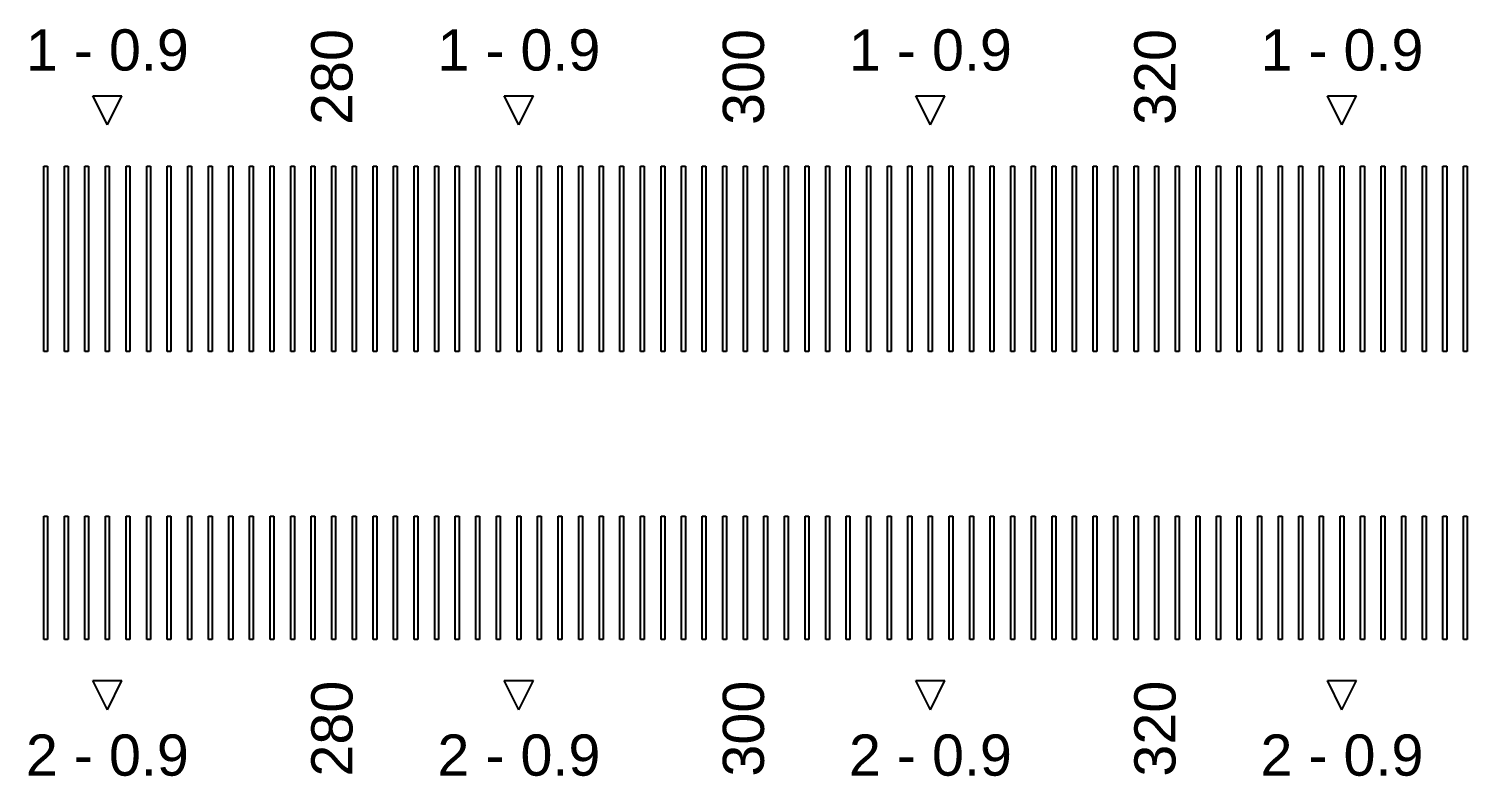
# Model space of a CAD drawing. Extents: x -24493 to 76507, y 84496 to 185496.
# Drawn here: x 27388.1 to 27737.7, y 155325.2 to 155506.7 of the extents above; entities that cross this region are included whole.
import ezdxf

# ---------------------------------------------------------------- set-up
doc = ezdxf.new("R2010")
doc.units = 13
doc.layers.add('CL - Label-1', color=120, linetype='Continuous')
doc.layers.add('CL - Label-2', color=132, linetype='Continuous')
doc.layers.add('CL - Sub-Micro', color=7, linetype='Continuous', true_color=0x47d1ff)
doc.styles.get("Standard").update_dxf_attribs({"font": 'arial.ttf'})

msp = doc.modelspace()

# ---------------------------------------------------------------- linework, layer by layer
at = {"layer": 'CL - Label-2'}
for p, q in [((27407.24, 155483.36), (27403.7, 155490.46)), ((27403.7, 155490.46), (27410.77, 155490.46)), ((27407.24, 155483.36), (27410.77, 155490.46)), ((27507.24, 155483.36), (27503.7, 155490.46)), ((27503.7, 155490.46), (27510.77, 155490.46)), ((27507.24, 155483.36), (27510.77, 155490.46)), ((27607.24, 155483.36), (27603.7, 155490.46)), ((27603.7, 155490.46), (27610.77, 155490.46)), ((27607.24, 155483.36), (27610.77, 155490.46)), ((27707.24, 155483.36), (27703.7, 155490.46)), ((27703.7, 155490.46), (27710.77, 155490.46)), ((27707.24, 155483.36), (27710.77, 155490.46)), ((27407.24, 155341.29), (27403.7, 155348.39)), ((27403.7, 155348.39), (27410.77, 155348.39)), ((27407.24, 155341.29), (27410.77, 155348.39)), ((27507.24, 155341.29), (27503.7, 155348.39)), ((27503.7, 155348.39), (27510.77, 155348.39)), ((27507.24, 155341.29), (27510.77, 155348.39)), ((27607.24, 155341.29), (27603.7, 155348.39)), ((27603.7, 155348.39), (27610.77, 155348.39)), ((27607.24, 155341.29), (27610.77, 155348.39)), ((27707.24, 155341.29), (27703.7, 155348.39)), ((27703.7, 155348.39), (27710.77, 155348.39)), ((27707.24, 155341.29), (27710.77, 155348.39))]:
    msp.add_line(p, q, dxfattribs=at)
at = {"layer": 'CL - Sub-Micro'}
for p, q in [((27391.79, 155473.36), (27392.69, 155473.36)), ((27391.79, 155428.36), (27391.79, 155473.36)), ((27392.69, 155473.36), (27392.69, 155428.36)), ((27396.79, 155473.36), (27397.69, 155473.36)), ((27396.79, 155428.36), (27396.79, 155473.36)), ((27397.69, 155473.36), (27397.69, 155428.36)), ((27401.79, 155473.36), (27402.69, 155473.36)), ((27401.79, 155428.36), (27401.79, 155473.36)), ((27402.69, 155473.36), (27402.69, 155428.36)), ((27406.79, 155473.36), (27407.69, 155473.36)), ((27406.79, 155428.36), (27406.79, 155473.36)), ((27407.69, 155473.36), (27407.69, 155428.36)), ((27411.79, 155473.36), (27412.69, 155473.36)), ((27411.79, 155428.36), (27411.79, 155473.36)), ((27412.69, 155473.36), (27412.69, 155428.36)), ((27416.79, 155473.36), (27417.69, 155473.36)), ((27416.79, 155428.36), (27416.79, 155473.36)), ((27417.69, 155473.36), (27417.69, 155428.36)), ((27421.79, 155473.36), (27422.69, 155473.36)), ((27421.79, 155428.36), (27421.79, 155473.36)), ((27422.69, 155473.36), (27422.69, 155428.36)), ((27426.79, 155473.36), (27427.69, 155473.36)), ((27426.79, 155428.36), (27426.79, 155473.36)), ((27427.69, 155473.36), (27427.69, 155428.36)), ((27431.79, 155473.36), (27432.69, 155473.36)), ((27431.79, 155428.36), (27431.79, 155473.36)), ((27432.69, 155473.36), (27432.69, 155428.36)), ((27436.79, 155473.36), (27437.69, 155473.36)), ((27436.79, 155428.36), (27436.79, 155473.36)), ((27437.69, 155473.36), (27437.69, 155428.36)), ((27441.79, 155473.36), (27442.69, 155473.36)), ((27441.79, 155428.36), (27441.79, 155473.36)), ((27442.69, 155473.36), (27442.69, 155428.36)), ((27446.79, 155473.36), (27447.69, 155473.36)), ((27446.79, 155428.36), (27446.79, 155473.36)), ((27447.69, 155473.36), (27447.69, 155428.36)), ((27451.79, 155473.36), (27452.69, 155473.36)), ((27451.79, 155428.36), (27451.79, 155473.36)), ((27452.69, 155473.36), (27452.69, 155428.36)), ((27456.79, 155473.36), (27457.69, 155473.36)), ((27456.79, 155428.36), (27456.79, 155473.36)), ((27457.69, 155473.36), (27457.69, 155428.36)), ((27461.79, 155473.36), (27462.69, 155473.36)), ((27461.79, 155428.36), (27461.79, 155473.36)), ((27462.69, 155473.36), (27462.69, 155428.36)), ((27466.79, 155473.36), (27467.69, 155473.36)), ((27466.79, 155428.36), (27466.79, 155473.36)), ((27467.69, 155473.36), (27467.69, 155428.36)), ((27471.79, 155473.36), (27472.69, 155473.36)), ((27471.79, 155428.36), (27471.79, 155473.36)), ((27472.69, 155473.36), (27472.69, 155428.36)), ((27476.79, 155473.36), (27477.69, 155473.36)), ((27476.79, 155428.36), (27476.79, 155473.36)), ((27477.69, 155473.36), (27477.69, 155428.36)), ((27481.79, 155473.36), (27482.69, 155473.36)), ((27481.79, 155428.36), (27481.79, 155473.36)), ((27482.69, 155473.36), (27482.69, 155428.36)), ((27486.79, 155473.36), (27487.69, 155473.36)), ((27486.79, 155428.36), (27486.79, 155473.36)), ((27487.69, 155473.36), (27487.69, 155428.36)), ((27491.79, 155473.36), (27492.69, 155473.36)), ((27491.79, 155428.36), (27491.79, 155473.36)), ((27492.69, 155473.36), (27492.69, 155428.36)), ((27496.79, 155473.36), (27497.69, 155473.36)), ((27496.79, 155428.36), (27496.79, 155473.36)), ((27497.69, 155473.36), (27497.69, 155428.36)), ((27501.79, 155473.36), (27502.69, 155473.36)), ((27501.79, 155428.36), (27501.79, 155473.36)), ((27502.69, 155473.36), (27502.69, 155428.36)), ((27506.79, 155473.36), (27507.69, 155473.36)), ((27506.79, 155428.36), (27506.79, 155473.36)), ((27507.69, 155473.36), (27507.69, 155428.36)), ((27511.79, 155473.36), (27512.69, 155473.36)), ((27511.79, 155428.36), (27511.79, 155473.36)), ((27512.69, 155473.36), (27512.69, 155428.36)), ((27516.79, 155473.36), (27517.69, 155473.36)), ((27516.79, 155428.36), (27516.79, 155473.36)), ((27517.69, 155473.36), (27517.69, 155428.36)), ((27521.79, 155473.36), (27522.69, 155473.36)), ((27521.79, 155428.36), (27521.79, 155473.36)), ((27522.69, 155473.36), (27522.69, 155428.36)), ((27526.79, 155473.36), (27527.69, 155473.36)), ((27526.79, 155428.36), (27526.79, 155473.36)), ((27527.69, 155473.36), (27527.69, 155428.36)), ((27531.79, 155473.36), (27532.69, 155473.36)), ((27531.79, 155428.36), (27531.79, 155473.36)), ((27532.69, 155473.36), (27532.69, 155428.36)), ((27536.79, 155473.36), (27537.69, 155473.36)), ((27536.79, 155428.36), (27536.79, 155473.36)), ((27537.69, 155473.36), (27537.69, 155428.36)), ((27541.79, 155473.36), (27542.69, 155473.36)), ((27541.79, 155428.36), (27541.79, 155473.36)), ((27542.69, 155473.36), (27542.69, 155428.36)), ((27546.79, 155473.36), (27547.69, 155473.36)), ((27546.79, 155428.36), (27546.79, 155473.36)), ((27547.69, 155473.36), (27547.69, 155428.36)), ((27551.79, 155473.36), (27552.69, 155473.36)), ((27551.79, 155428.36), (27551.79, 155473.36)), ((27552.69, 155473.36), (27552.69, 155428.36)), ((27556.79, 155473.36), (27557.69, 155473.36)), ((27556.79, 155428.36), (27556.79, 155473.36)), ((27557.69, 155473.36), (27557.69, 155428.36)), ((27561.79, 155473.36), (27562.69, 155473.36)), ((27561.79, 155428.36), (27561.79, 155473.36)), ((27562.69, 155473.36), (27562.69, 155428.36)), ((27566.79, 155473.36), (27567.69, 155473.36)), ((27566.79, 155428.36), (27566.79, 155473.36)), ((27567.69, 155473.36), (27567.69, 155428.36)), ((27571.79, 155473.36), (27572.69, 155473.36)), ((27571.79, 155428.36), (27571.79, 155473.36)), ((27572.69, 155473.36), (27572.69, 155428.36)), ((27576.79, 155473.36), (27577.69, 155473.36)), ((27576.79, 155428.36), (27576.79, 155473.36)), ((27577.69, 155473.36), (27577.69, 155428.36)), ((27581.79, 155473.36), (27582.69, 155473.36)), ((27581.79, 155428.36), (27581.79, 155473.36)), ((27582.69, 155473.36), (27582.69, 155428.36)), ((27586.79, 155473.36), (27587.69, 155473.36)), ((27586.79, 155428.36), (27586.79, 155473.36)), ((27587.69, 155473.36), (27587.69, 155428.36)), ((27591.79, 155473.36), (27592.69, 155473.36)), ((27591.79, 155428.36), (27591.79, 155473.36)), ((27592.69, 155473.36), (27592.69, 155428.36)), ((27596.79, 155473.36), (27597.69, 155473.36)), ((27596.79, 155428.36), (27596.79, 155473.36)), ((27597.69, 155473.36), (27597.69, 155428.36)), ((27601.79, 155473.36), (27602.69, 155473.36)), ((27601.79, 155428.36), (27601.79, 155473.36)), ((27602.69, 155473.36), (27602.69, 155428.36)), ((27606.79, 155473.36), (27607.69, 155473.36)), ((27606.79, 155428.36), (27606.79, 155473.36)), ((27607.69, 155473.36), (27607.69, 155428.36)), ((27611.79, 155473.36), (27612.69, 155473.36)), ((27611.79, 155428.36), (27611.79, 155473.36)), ((27612.69, 155473.36), (27612.69, 155428.36)), ((27616.79, 155473.36), (27617.69, 155473.36)), ((27616.79, 155428.36), (27616.79, 155473.36)), ((27617.69, 155473.36), (27617.69, 155428.36)), ((27621.79, 155473.36), (27622.69, 155473.36)), ((27621.79, 155428.36), (27621.79, 155473.36)), ((27622.69, 155473.36), (27622.69, 155428.36)), ((27626.79, 155473.36), (27627.69, 155473.36)), ((27626.79, 155428.36), (27626.79, 155473.36)), ((27627.69, 155473.36), (27627.69, 155428.36)), ((27631.79, 155473.36), (27632.69, 155473.36)), ((27631.79, 155428.36), (27631.79, 155473.36)), ((27632.69, 155473.36), (27632.69, 155428.36)), ((27636.79, 155473.36), (27637.69, 155473.36)), ((27636.79, 155428.36), (27636.79, 155473.36)), ((27637.69, 155473.36), (27637.69, 155428.36)), ((27641.79, 155473.36), (27642.69, 155473.36)), ((27641.79, 155428.36), (27641.79, 155473.36)), ((27642.69, 155473.36), (27642.69, 155428.36)), ((27646.79, 155473.36), (27647.69, 155473.36)), ((27646.79, 155428.36), (27646.79, 155473.36)), ((27647.69, 155473.36), (27647.69, 155428.36)), ((27651.79, 155473.36), (27652.69, 155473.36)), ((27651.79, 155428.36), (27651.79, 155473.36)), ((27652.69, 155473.36), (27652.69, 155428.36)), ((27656.79, 155473.36), (27657.69, 155473.36)), ((27656.79, 155428.36), (27656.79, 155473.36)), ((27657.69, 155473.36), (27657.69, 155428.36)), ((27661.79, 155473.36), (27662.69, 155473.36)), ((27661.79, 155428.36), (27661.79, 155473.36)), ((27662.69, 155473.36), (27662.69, 155428.36)), ((27666.79, 155473.36), (27667.69, 155473.36)), ((27666.79, 155428.36), (27666.79, 155473.36)), ((27667.69, 155473.36), (27667.69, 155428.36)), ((27671.79, 155473.36), (27672.69, 155473.36)), ((27671.79, 155428.36), (27671.79, 155473.36)), ((27672.69, 155473.36), (27672.69, 155428.36)), ((27676.79, 155473.36), (27677.69, 155473.36)), ((27676.79, 155428.36), (27676.79, 155473.36)), ((27677.69, 155473.36), (27677.69, 155428.36)), ((27681.79, 155473.36), (27682.69, 155473.36)), ((27681.79, 155428.36), (27681.79, 155473.36)), ((27682.69, 155473.36), (27682.69, 155428.36)), ((27686.79, 155473.36), (27687.69, 155473.36)), ((27686.79, 155428.36), (27686.79, 155473.36)), ((27687.69, 155473.36), (27687.69, 155428.36)), ((27691.79, 155473.36), (27692.69, 155473.36)), ((27691.79, 155428.36), (27691.79, 155473.36)), ((27692.69, 155473.36), (27692.69, 155428.36)), ((27696.79, 155473.36), (27697.69, 155473.36)), ((27696.79, 155428.36), (27696.79, 155473.36)), ((27697.69, 155473.36), (27697.69, 155428.36)), ((27701.79, 155473.36), (27702.69, 155473.36)), ((27701.79, 155428.36), (27701.79, 155473.36)), ((27702.69, 155473.36), (27702.69, 155428.36)), ((27706.79, 155473.36), (27707.69, 155473.36)), ((27706.79, 155428.36), (27706.79, 155473.36)), ((27707.69, 155473.36), (27707.69, 155428.36)), ((27711.79, 155473.36), (27712.69, 155473.36)), ((27711.79, 155428.36), (27711.79, 155473.36)), ((27712.69, 155473.36), (27712.69, 155428.36)), ((27716.79, 155473.36), (27717.69, 155473.36)), ((27716.79, 155428.36), (27716.79, 155473.36)), ((27717.69, 155473.36), (27717.69, 155428.36)), ((27721.79, 155473.36), (27722.69, 155473.36)), ((27721.79, 155428.36), (27721.79, 155473.36)), ((27722.69, 155473.36), (27722.69, 155428.36)), ((27726.79, 155473.36), (27727.69, 155473.36)), ((27726.79, 155428.36), (27726.79, 155473.36)), ((27727.69, 155473.36), (27727.69, 155428.36)), ((27731.79, 155473.36), (27732.69, 155473.36)), ((27731.79, 155428.36), (27731.79, 155473.36)), ((27732.69, 155473.36), (27732.69, 155428.36)), ((27736.79, 155473.36), (27737.69, 155473.36)), ((27736.79, 155428.36), (27736.79, 155473.36)), ((27737.69, 155473.36), (27737.69, 155428.36)), ((27392.69, 155428.36), (27391.79, 155428.36)), ((27397.69, 155428.36), (27396.79, 155428.36)), ((27402.69, 155428.36), (27401.79, 155428.36)), ((27407.69, 155428.36), (27406.79, 155428.36)), ((27412.69, 155428.36), (27411.79, 155428.36)), ((27417.69, 155428.36), (27416.79, 155428.36)), ((27422.69, 155428.36), (27421.79, 155428.36)), ((27427.69, 155428.36), (27426.79, 155428.36)), ((27432.69, 155428.36), (27431.79, 155428.36)), ((27437.69, 155428.36), (27436.79, 155428.36)), ((27442.69, 155428.36), (27441.79, 155428.36)), ((27447.69, 155428.36), (27446.79, 155428.36)), ((27452.69, 155428.36), (27451.79, 155428.36)), ((27457.69, 155428.36), (27456.79, 155428.36)), ((27462.69, 155428.36), (27461.79, 155428.36)), ((27467.69, 155428.36), (27466.79, 155428.36)), ((27472.69, 155428.36), (27471.79, 155428.36)), ((27477.69, 155428.36), (27476.79, 155428.36)), ((27482.69, 155428.36), (27481.79, 155428.36)), ((27487.69, 155428.36), (27486.79, 155428.36)), ((27492.69, 155428.36), (27491.79, 155428.36)), ((27497.69, 155428.36), (27496.79, 155428.36)), ((27502.69, 155428.36), (27501.79, 155428.36)), ((27507.69, 155428.36), (27506.79, 155428.36)), ((27512.69, 155428.36), (27511.79, 155428.36)), ((27517.69, 155428.36), (27516.79, 155428.36)), ((27522.69, 155428.36), (27521.79, 155428.36)), ((27527.69, 155428.36), (27526.79, 155428.36)), ((27532.69, 155428.36), (27531.79, 155428.36)), ((27537.69, 155428.36), (27536.79, 155428.36)), ((27542.69, 155428.36), (27541.79, 155428.36)), ((27547.69, 155428.36), (27546.79, 155428.36)), ((27552.69, 155428.36), (27551.79, 155428.36)), ((27557.69, 155428.36), (27556.79, 155428.36)), ((27562.69, 155428.36), (27561.79, 155428.36)), ((27567.69, 155428.36), (27566.79, 155428.36)), ((27572.69, 155428.36), (27571.79, 155428.36)), ((27577.69, 155428.36), (27576.79, 155428.36)), ((27582.69, 155428.36), (27581.79, 155428.36)), ((27587.69, 155428.36), (27586.79, 155428.36)), ((27592.69, 155428.36), (27591.79, 155428.36)), ((27597.69, 155428.36), (27596.79, 155428.36)), ((27602.69, 155428.36), (27601.79, 155428.36)), ((27607.69, 155428.36), (27606.79, 155428.36)), ((27612.69, 155428.36), (27611.79, 155428.36)), ((27617.69, 155428.36), (27616.79, 155428.36)), ((27622.69, 155428.36), (27621.79, 155428.36)), ((27627.69, 155428.36), (27626.79, 155428.36)), ((27632.69, 155428.36), (27631.79, 155428.36)), ((27637.69, 155428.36), (27636.79, 155428.36)), ((27642.69, 155428.36), (27641.79, 155428.36)), ((27647.69, 155428.36), (27646.79, 155428.36)), ((27652.69, 155428.36), (27651.79, 155428.36)), ((27657.69, 155428.36), (27656.79, 155428.36)), ((27662.69, 155428.36), (27661.79, 155428.36)), ((27667.69, 155428.36), (27666.79, 155428.36)), ((27672.69, 155428.36), (27671.79, 155428.36)), ((27677.69, 155428.36), (27676.79, 155428.36)), ((27682.69, 155428.36), (27681.79, 155428.36)), ((27687.69, 155428.36), (27686.79, 155428.36)), ((27692.69, 155428.36), (27691.79, 155428.36)), ((27697.69, 155428.36), (27696.79, 155428.36)), ((27702.69, 155428.36), (27701.79, 155428.36)), ((27707.69, 155428.36), (27706.79, 155428.36)), ((27712.69, 155428.36), (27711.79, 155428.36)), ((27717.69, 155428.36), (27716.79, 155428.36)), ((27722.69, 155428.36), (27721.79, 155428.36)), ((27727.69, 155428.36), (27726.79, 155428.36)), ((27732.69, 155428.36), (27731.79, 155428.36)), ((27737.69, 155428.36), (27736.79, 155428.36)), ((27391.79, 155388.36), (27392.69, 155388.36)), ((27391.79, 155358.36), (27391.79, 155388.36)), ((27392.69, 155388.36), (27392.69, 155358.36)), ((27396.79, 155388.36), (27397.69, 155388.36)), ((27396.79, 155358.36), (27396.79, 155388.36)), ((27397.69, 155388.36), (27397.69, 155358.36)), ((27401.79, 155388.36), (27402.69, 155388.36)), ((27401.79, 155358.36), (27401.79, 155388.36)), ((27402.69, 155388.36), (27402.69, 155358.36)), ((27406.79, 155388.36), (27407.69, 155388.36)), ((27406.79, 155358.36), (27406.79, 155388.36)), ((27407.69, 155388.36), (27407.69, 155358.36)), ((27411.79, 155388.36), (27412.69, 155388.36)), ((27411.79, 155358.36), (27411.79, 155388.36)), ((27412.69, 155388.36), (27412.69, 155358.36)), ((27416.79, 155388.36), (27417.69, 155388.36)), ((27416.79, 155358.36), (27416.79, 155388.36)), ((27417.69, 155388.36), (27417.69, 155358.36)), ((27421.79, 155388.36), (27422.69, 155388.36)), ((27421.79, 155358.36), (27421.79, 155388.36)), ((27422.69, 155388.36), (27422.69, 155358.36)), ((27426.79, 155388.36), (27427.69, 155388.36)), ((27426.79, 155358.36), (27426.79, 155388.36)), ((27427.69, 155388.36), (27427.69, 155358.36)), ((27431.79, 155388.36), (27432.69, 155388.36)), ((27431.79, 155358.36), (27431.79, 155388.36)), ((27432.69, 155388.36), (27432.69, 155358.36)), ((27436.79, 155388.36), (27437.69, 155388.36)), ((27436.79, 155358.36), (27436.79, 155388.36)), ((27437.69, 155388.36), (27437.69, 155358.36)), ((27441.79, 155388.36), (27442.69, 155388.36)), ((27441.79, 155358.36), (27441.79, 155388.36)), ((27442.69, 155388.36), (27442.69, 155358.36)), ((27446.79, 155388.36), (27447.69, 155388.36)), ((27446.79, 155358.36), (27446.79, 155388.36)), ((27447.69, 155388.36), (27447.69, 155358.36)), ((27451.79, 155388.36), (27452.69, 155388.36)), ((27451.79, 155358.36), (27451.79, 155388.36)), ((27452.69, 155388.36), (27452.69, 155358.36)), ((27456.79, 155388.36), (27457.69, 155388.36)), ((27456.79, 155358.36), (27456.79, 155388.36)), ((27457.69, 155388.36), (27457.69, 155358.36)), ((27461.79, 155388.36), (27462.69, 155388.36)), ((27461.79, 155358.36), (27461.79, 155388.36)), ((27462.69, 155388.36), (27462.69, 155358.36)), ((27466.79, 155388.36), (27467.69, 155388.36)), ((27466.79, 155358.36), (27466.79, 155388.36)), ((27467.69, 155388.36), (27467.69, 155358.36)), ((27471.79, 155388.36), (27472.69, 155388.36)), ((27471.79, 155358.36), (27471.79, 155388.36)), ((27472.69, 155388.36), (27472.69, 155358.36)), ((27476.79, 155388.36), (27477.69, 155388.36)), ((27476.79, 155358.36), (27476.79, 155388.36)), ((27477.69, 155388.36), (27477.69, 155358.36)), ((27481.79, 155388.36), (27482.69, 155388.36)), ((27481.79, 155358.36), (27481.79, 155388.36)), ((27482.69, 155388.36), (27482.69, 155358.36)), ((27486.79, 155388.36), (27487.69, 155388.36)), ((27486.79, 155358.36), (27486.79, 155388.36)), ((27487.69, 155388.36), (27487.69, 155358.36)), ((27491.79, 155388.36), (27492.69, 155388.36)), ((27491.79, 155358.36), (27491.79, 155388.36)), ((27492.69, 155388.36), (27492.69, 155358.36)), ((27496.79, 155388.36), (27497.69, 155388.36)), ((27496.79, 155358.36), (27496.79, 155388.36)), ((27497.69, 155388.36), (27497.69, 155358.36)), ((27501.79, 155388.36), (27502.69, 155388.36)), ((27501.79, 155358.36), (27501.79, 155388.36)), ((27502.69, 155388.36), (27502.69, 155358.36)), ((27506.79, 155388.36), (27507.69, 155388.36)), ((27506.79, 155358.36), (27506.79, 155388.36)), ((27507.69, 155388.36), (27507.69, 155358.36)), ((27511.79, 155388.36), (27512.69, 155388.36)), ((27511.79, 155358.36), (27511.79, 155388.36)), ((27512.69, 155388.36), (27512.69, 155358.36)), ((27516.79, 155388.36), (27517.69, 155388.36)), ((27516.79, 155358.36), (27516.79, 155388.36)), ((27517.69, 155388.36), (27517.69, 155358.36)), ((27521.79, 155388.36), (27522.69, 155388.36)), ((27521.79, 155358.36), (27521.79, 155388.36)), ((27522.69, 155388.36), (27522.69, 155358.36)), ((27526.79, 155388.36), (27527.69, 155388.36)), ((27526.79, 155358.36), (27526.79, 155388.36)), ((27527.69, 155388.36), (27527.69, 155358.36)), ((27531.79, 155388.36), (27532.69, 155388.36)), ((27531.79, 155358.36), (27531.79, 155388.36)), ((27532.69, 155388.36), (27532.69, 155358.36)), ((27536.79, 155388.36), (27537.69, 155388.36)), ((27536.79, 155358.36), (27536.79, 155388.36)), ((27537.69, 155388.36), (27537.69, 155358.36)), ((27541.79, 155388.36), (27542.69, 155388.36)), ((27541.79, 155358.36), (27541.79, 155388.36)), ((27542.69, 155388.36), (27542.69, 155358.36)), ((27546.79, 155388.36), (27547.69, 155388.36)), ((27546.79, 155358.36), (27546.79, 155388.36)), ((27547.69, 155388.36), (27547.69, 155358.36)), ((27551.79, 155388.36), (27552.69, 155388.36)), ((27551.79, 155358.36), (27551.79, 155388.36)), ((27552.69, 155388.36), (27552.69, 155358.36)), ((27556.79, 155388.36), (27557.69, 155388.36)), ((27556.79, 155358.36), (27556.79, 155388.36)), ((27557.69, 155388.36), (27557.69, 155358.36)), ((27561.79, 155388.36), (27562.69, 155388.36)), ((27561.79, 155358.36), (27561.79, 155388.36)), ((27562.69, 155388.36), (27562.69, 155358.36)), ((27566.79, 155388.36), (27567.69, 155388.36)), ((27566.79, 155358.36), (27566.79, 155388.36)), ((27567.69, 155388.36), (27567.69, 155358.36)), ((27571.79, 155388.36), (27572.69, 155388.36)), ((27571.79, 155358.36), (27571.79, 155388.36)), ((27572.69, 155388.36), (27572.69, 155358.36)), ((27576.79, 155388.36), (27577.69, 155388.36)), ((27576.79, 155358.36), (27576.79, 155388.36)), ((27577.69, 155388.36), (27577.69, 155358.36)), ((27581.79, 155388.36), (27582.69, 155388.36)), ((27581.79, 155358.36), (27581.79, 155388.36)), ((27582.69, 155388.36), (27582.69, 155358.36)), ((27586.79, 155388.36), (27587.69, 155388.36)), ((27586.79, 155358.36), (27586.79, 155388.36)), ((27587.69, 155388.36), (27587.69, 155358.36)), ((27591.79, 155388.36), (27592.69, 155388.36)), ((27591.79, 155358.36), (27591.79, 155388.36)), ((27592.69, 155388.36), (27592.69, 155358.36)), ((27596.79, 155388.36), (27597.69, 155388.36)), ((27596.79, 155358.36), (27596.79, 155388.36)), ((27597.69, 155388.36), (27597.69, 155358.36)), ((27601.79, 155388.36), (27602.69, 155388.36)), ((27601.79, 155358.36), (27601.79, 155388.36)), ((27602.69, 155388.36), (27602.69, 155358.36)), ((27606.79, 155388.36), (27607.69, 155388.36)), ((27606.79, 155358.36), (27606.79, 155388.36)), ((27607.69, 155388.36), (27607.69, 155358.36)), ((27611.79, 155388.36), (27612.69, 155388.36)), ((27611.79, 155358.36), (27611.79, 155388.36)), ((27612.69, 155388.36), (27612.69, 155358.36)), ((27616.79, 155388.36), (27617.69, 155388.36)), ((27616.79, 155358.36), (27616.79, 155388.36)), ((27617.69, 155388.36), (27617.69, 155358.36)), ((27621.79, 155388.36), (27622.69, 155388.36)), ((27621.79, 155358.36), (27621.79, 155388.36)), ((27622.69, 155388.36), (27622.69, 155358.36)), ((27626.79, 155388.36), (27627.69, 155388.36)), ((27626.79, 155358.36), (27626.79, 155388.36)), ((27627.69, 155388.36), (27627.69, 155358.36)), ((27631.79, 155388.36), (27632.69, 155388.36)), ((27631.79, 155358.36), (27631.79, 155388.36)), ((27632.69, 155388.36), (27632.69, 155358.36)), ((27636.79, 155388.36), (27637.69, 155388.36)), ((27636.79, 155358.36), (27636.79, 155388.36)), ((27637.69, 155388.36), (27637.69, 155358.36)), ((27641.79, 155388.36), (27642.69, 155388.36)), ((27641.79, 155358.36), (27641.79, 155388.36)), ((27642.69, 155388.36), (27642.69, 155358.36)), ((27646.79, 155388.36), (27647.69, 155388.36)), ((27646.79, 155358.36), (27646.79, 155388.36)), ((27647.69, 155388.36), (27647.69, 155358.36)), ((27651.79, 155388.36), (27652.69, 155388.36)), ((27651.79, 155358.36), (27651.79, 155388.36)), ((27652.69, 155388.36), (27652.69, 155358.36)), ((27656.79, 155388.36), (27657.69, 155388.36)), ((27656.79, 155358.36), (27656.79, 155388.36)), ((27657.69, 155388.36), (27657.69, 155358.36)), ((27661.79, 155388.36), (27662.69, 155388.36)), ((27661.79, 155358.36), (27661.79, 155388.36)), ((27662.69, 155388.36), (27662.69, 155358.36)), ((27666.79, 155388.36), (27667.69, 155388.36)), ((27666.79, 155358.36), (27666.79, 155388.36)), ((27667.69, 155388.36), (27667.69, 155358.36)), ((27671.79, 155388.36), (27672.69, 155388.36)), ((27671.79, 155358.36), (27671.79, 155388.36)), ((27672.69, 155388.36), (27672.69, 155358.36)), ((27676.79, 155388.36), (27677.69, 155388.36)), ((27676.79, 155358.36), (27676.79, 155388.36)), ((27677.69, 155388.36), (27677.69, 155358.36)), ((27681.79, 155388.36), (27682.69, 155388.36)), ((27681.79, 155358.36), (27681.79, 155388.36)), ((27682.69, 155388.36), (27682.69, 155358.36)), ((27686.79, 155388.36), (27687.69, 155388.36)), ((27686.79, 155358.36), (27686.79, 155388.36)), ((27687.69, 155388.36), (27687.69, 155358.36)), ((27691.79, 155388.36), (27692.69, 155388.36)), ((27691.79, 155358.36), (27691.79, 155388.36)), ((27692.69, 155388.36), (27692.69, 155358.36)), ((27696.79, 155388.36), (27697.69, 155388.36)), ((27696.79, 155358.36), (27696.79, 155388.36)), ((27697.69, 155388.36), (27697.69, 155358.36)), ((27701.79, 155388.36), (27702.69, 155388.36)), ((27701.79, 155358.36), (27701.79, 155388.36)), ((27702.69, 155388.36), (27702.69, 155358.36)), ((27706.79, 155388.36), (27707.69, 155388.36)), ((27706.79, 155358.36), (27706.79, 155388.36)), ((27707.69, 155388.36), (27707.69, 155358.36)), ((27711.79, 155388.36), (27712.69, 155388.36)), ((27711.79, 155358.36), (27711.79, 155388.36)), ((27712.69, 155388.36), (27712.69, 155358.36)), ((27716.79, 155388.36), (27717.69, 155388.36)), ((27716.79, 155358.36), (27716.79, 155388.36)), ((27717.69, 155388.36), (27717.69, 155358.36)), ((27721.79, 155388.36), (27722.69, 155388.36)), ((27721.79, 155358.36), (27721.79, 155388.36)), ((27722.69, 155388.36), (27722.69, 155358.36)), ((27726.79, 155388.36), (27727.69, 155388.36)), ((27726.79, 155358.36), (27726.79, 155388.36)), ((27727.69, 155388.36), (27727.69, 155358.36)), ((27731.79, 155388.36), (27732.69, 155388.36)), ((27731.79, 155358.36), (27731.79, 155388.36)), ((27732.69, 155388.36), (27732.69, 155358.36)), ((27736.79, 155388.36), (27737.69, 155388.36)), ((27736.79, 155358.36), (27736.79, 155388.36)), ((27737.69, 155388.36), (27737.69, 155358.36)), ((27392.69, 155358.36), (27391.79, 155358.36)), ((27397.69, 155358.36), (27396.79, 155358.36)), ((27402.69, 155358.36), (27401.79, 155358.36)), ((27407.69, 155358.36), (27406.79, 155358.36)), ((27412.69, 155358.36), (27411.79, 155358.36)), ((27417.69, 155358.36), (27416.79, 155358.36)), ((27422.69, 155358.36), (27421.79, 155358.36)), ((27427.69, 155358.36), (27426.79, 155358.36)), ((27432.69, 155358.36), (27431.79, 155358.36)), ((27437.69, 155358.36), (27436.79, 155358.36)), ((27442.69, 155358.36), (27441.79, 155358.36)), ((27447.69, 155358.36), (27446.79, 155358.36)), ((27452.69, 155358.36), (27451.79, 155358.36)), ((27457.69, 155358.36), (27456.79, 155358.36)), ((27462.69, 155358.36), (27461.79, 155358.36)), ((27467.69, 155358.36), (27466.79, 155358.36)), ((27472.69, 155358.36), (27471.79, 155358.36)), ((27477.69, 155358.36), (27476.79, 155358.36)), ((27482.69, 155358.36), (27481.79, 155358.36)), ((27487.69, 155358.36), (27486.79, 155358.36)), ((27492.69, 155358.36), (27491.79, 155358.36)), ((27497.69, 155358.36), (27496.79, 155358.36)), ((27502.69, 155358.36), (27501.79, 155358.36)), ((27507.69, 155358.36), (27506.79, 155358.36)), ((27512.69, 155358.36), (27511.79, 155358.36)), ((27517.69, 155358.36), (27516.79, 155358.36)), ((27522.69, 155358.36), (27521.79, 155358.36)), ((27527.69, 155358.36), (27526.79, 155358.36)), ((27532.69, 155358.36), (27531.79, 155358.36)), ((27537.69, 155358.36), (27536.79, 155358.36)), ((27542.69, 155358.36), (27541.79, 155358.36)), ((27547.69, 155358.36), (27546.79, 155358.36)), ((27552.69, 155358.36), (27551.79, 155358.36)), ((27557.69, 155358.36), (27556.79, 155358.36)), ((27562.69, 155358.36), (27561.79, 155358.36)), ((27567.69, 155358.36), (27566.79, 155358.36)), ((27572.69, 155358.36), (27571.79, 155358.36)), ((27577.69, 155358.36), (27576.79, 155358.36)), ((27582.69, 155358.36), (27581.79, 155358.36)), ((27587.69, 155358.36), (27586.79, 155358.36)), ((27592.69, 155358.36), (27591.79, 155358.36)), ((27597.69, 155358.36), (27596.79, 155358.36)), ((27602.69, 155358.36), (27601.79, 155358.36)), ((27607.69, 155358.36), (27606.79, 155358.36)), ((27612.69, 155358.36), (27611.79, 155358.36)), ((27617.69, 155358.36), (27616.79, 155358.36)), ((27622.69, 155358.36), (27621.79, 155358.36)), ((27627.69, 155358.36), (27626.79, 155358.36)), ((27632.69, 155358.36), (27631.79, 155358.36)), ((27637.69, 155358.36), (27636.79, 155358.36)), ((27642.69, 155358.36), (27641.79, 155358.36)), ((27647.69, 155358.36), (27646.79, 155358.36)), ((27652.69, 155358.36), (27651.79, 155358.36)), ((27657.69, 155358.36), (27656.79, 155358.36)), ((27662.69, 155358.36), (27661.79, 155358.36)), ((27667.69, 155358.36), (27666.79, 155358.36)), ((27672.69, 155358.36), (27671.79, 155358.36)), ((27677.69, 155358.36), (27676.79, 155358.36)), ((27682.69, 155358.36), (27681.79, 155358.36)), ((27687.69, 155358.36), (27686.79, 155358.36)), ((27692.69, 155358.36), (27691.79, 155358.36)), ((27697.69, 155358.36), (27696.79, 155358.36)), ((27702.69, 155358.36), (27701.79, 155358.36)), ((27707.69, 155358.36), (27706.79, 155358.36)), ((27712.69, 155358.36), (27711.79, 155358.36)), ((27717.69, 155358.36), (27716.79, 155358.36)), ((27722.69, 155358.36), (27721.79, 155358.36)), ((27727.69, 155358.36), (27726.79, 155358.36)), ((27732.69, 155358.36), (27731.79, 155358.36)), ((27737.69, 155358.36), (27736.79, 155358.36))]:
    msp.add_line(p, q, dxfattribs=at)

# ---------------------------------------------------------------- texts
at = {"layer": 'CL - Label-1', "char_height": 10, "rotation": 90}
for s, insert, attachment_point in [('280', (27456.79, 155483.36), 1), ('300', (27556.79, 155483.36), 1), ('320', (27656.79, 155483.36), 1), ('280', (27456.79, 155348.36), 3), ('300', (27556.79, 155348.36), 3), ('320', (27656.79, 155348.36), 3)]:
    msp.add_mtext_dynamic_manual_height_columns(s, width=21.565, gutter_width=12.5, heights=[8.55], dxfattribs=dict(at, insert=insert, attachment_point=attachment_point))
at = {"layer": 'CL - Label-2', "char_height": 10}
for s, insert, attachment_point in [('1 - 0.9', (27407.24, 155496.44), 8), ('1 - 0.9', (27507.24, 155496.44), 8), ('1 - 0.9', (27607.24, 155496.44), 8), ('1 - 0.9', (27707.24, 155496.44), 8), ('2 - 0.9', (27407.24, 155335.29), 2), ('2 - 0.9', (27507.24, 155335.29), 2), ('2 - 0.9', (27607.24, 155335.29), 2), ('2 - 0.9', (27707.24, 155335.29), 2)]:
    msp.add_mtext_dynamic_manual_height_columns(s, width=52.3045, gutter_width=12.5, heights=[18.11], dxfattribs=dict(at, insert=insert, attachment_point=attachment_point))

doc.saveas('drawing.dxf')
